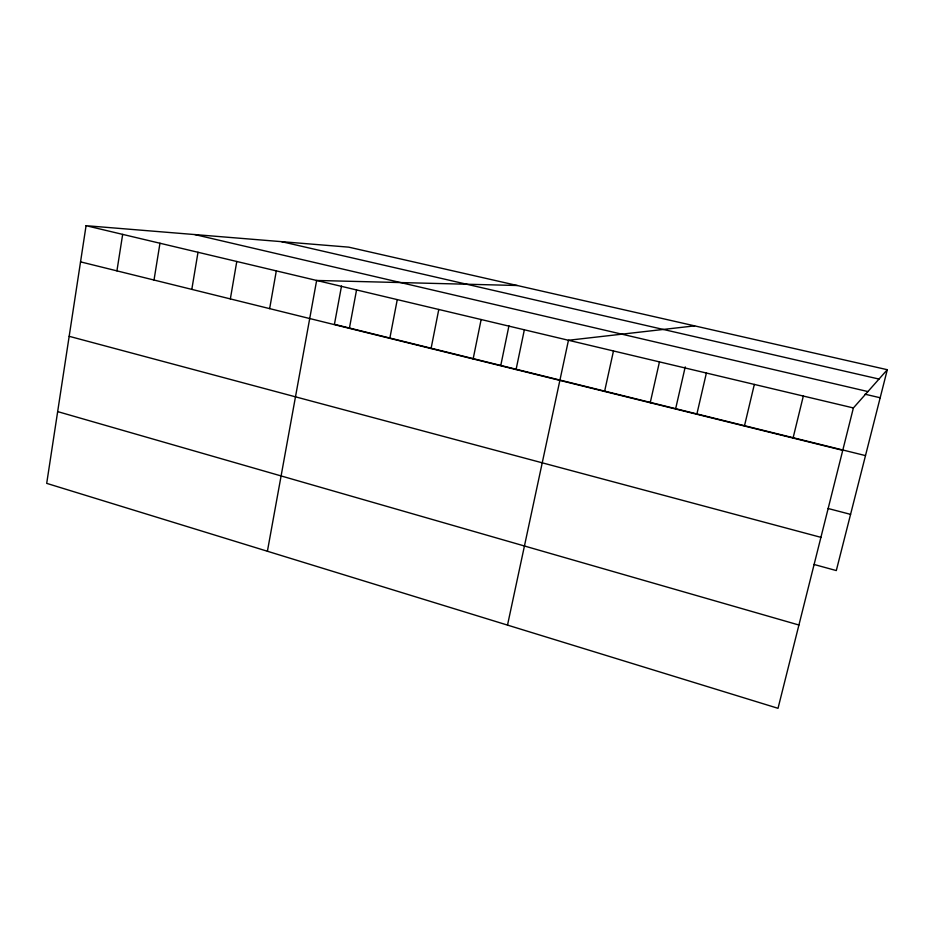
<?xml version="1.0" encoding="UTF-8"?>
<svg xmlns="http://www.w3.org/2000/svg" width="934" height="934" viewBox="0 0 934 934"><rect width="100%" height="100%" fill="white"/><g stroke="black" fill="none" stroke-linecap="round" stroke-linejoin="round"><path stroke-width="1.4" d="M86.068 225.689L46.7 483.368L778.022 708.311L853.384 407.948L887.3 369.712L348.709 247.148L86.068 225.689L853.384 407.948M116.925 270.872L122.669 234.387M154.017 280.037L159.971 243.249M191.809 289.388L198.008 252.273M230.348 298.915L236.781 261.485M269.646 308.629L276.312 270.883M267.404 551.258L316.638 280.457L517.261 285.5M341.517 286.049L334.43 324.332L865.491 455.605M349.374 328.348L356.554 289.937M389.817 338.353L397.265 299.604M431.064 348.545L438.782 309.469M473.141 358.948L481.138 319.533M500.776 365.451L508.948 325.814M516.07 369.56L524.348 329.795M507.512 625.103L568.456 340.268L694.616 325.873M604.578 391.451L613.475 350.962M650.227 402.741L659.451 361.878M675.656 408.683L685.229 366.887M696.834 414.264L706.384 373.028M744.433 426.032L754.333 384.423M793.059 438.058L803.322 396.063M887.3 369.712L836.304 570.569L813.981 564.451M281.601 241.661L879.011 379.064M194.832 234.574L867.919 391.568M865.012 394.206L880.178 397.756M80.546 261.87L842.748 450.34M828.026 508.481L850.57 514.365M69.174 336.31L820.916 537.342M57.663 411.602L798.92 625.021"/></g></svg>
